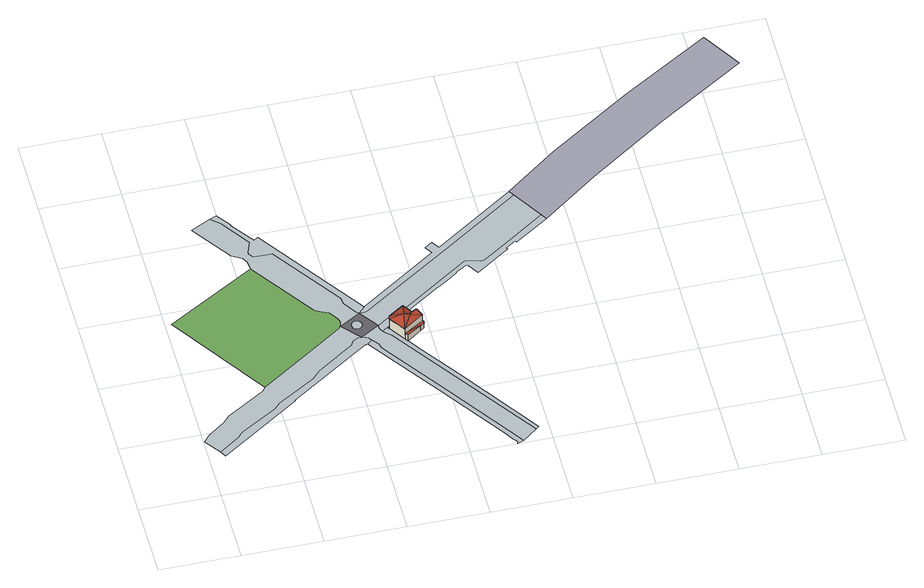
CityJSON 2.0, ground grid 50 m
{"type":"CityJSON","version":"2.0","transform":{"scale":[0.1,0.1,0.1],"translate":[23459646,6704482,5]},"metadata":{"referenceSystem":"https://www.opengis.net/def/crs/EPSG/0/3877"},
"CityObjects":{
"object1":{"type":"GenericCityObject","attributes":{"functionalClass":"\"primary distributor\"","yearOfrehabilitation":1970,"yearOfcompletion":1924,"surfaceMaterial":"\"asphalt surfacing\"","stateOftrafficArea":"\"completed\"","class":"\"1040\"","function":"\"1\"","usage":"\"2\""},"geometry":[{"type":"MultiSurface","lod":"2","boundaries":[[[0,1,2,3,4,5,6,7,8,9,10,11,12,13,14,15,16,17,18,19,20,21,22,23,24,25,26,27,28]]]}]},
"object2":{"type":"GenericCityObject","attributes":{"functionalClass":"\"primary distributor\"","yearOfrehabilitation":1970,"yearOfcompletion":1930,"surfaceMaterial":"\"concrete slab\"","stateOftrafficArea":"\"completed\"","class":"\"1040\"","function":"\"2\"","usage":"\"1\""},"geometry":[{"type":"MultiSurface","lod":"2","boundaries":[[[29,30,31,32,33,34,35,36,37,18,17,16,15,14,13,12,10,9,8,7,6,5,4,3,2,1,0]]]}]},
"object3":{"type":"GenericCityObject","attributes":{"functionalClass":"\"residential precinct\"","yearOfrehabilitation":1980,"yearOfcompletion":1920,"surfaceMaterial":"\"asphalt surfacing\"","stateOftrafficArea":"\"completed\"","class":"\"1040\"","function":"\"1\"","usage":"\"2\""},"geometry":[{"type":"MultiSurface","lod":"2","boundaries":[[[28,38,39,40,41,42,43,44,45,46,47,48,49,50,51,52,53,54,55,56,57,58,59,60,61,62]]]}]},
"object4":{"type":"GenericCityObject","attributes":{"functionalClass":"\"residential precinct\"","yearOfrehabilitation":1970,"yearOfcompletion":1930,"surfaceMaterial":"\"concrete slab\"","stateOftrafficArea":"\"completed\"","class":"\"1040\"","function":"\"2\"","usage":"\"1\""},"geometry":[{"type":"MultiSurface","lod":"2","boundaries":[[[61,60,59,58,57,56,55,54,53,52,51,50,63,64,65,66,67,68,62]]]}]},
"object5":{"type":"GenericCityObject","attributes":{"functionalClass":"\"other\"","yearOfrehabilitation":1980,"yearOfcompletion":1950,"surfaceMaterial":"\"natural stone paving\"","class":"\"1300\"","function":"\"1300\""},"geometry":[{"type":"MultiSurface","lod":"2","boundaries":[[[69,70,71,72,73,74,75,76,77,78,79,80]]]}]},
"object6":{"type":"GenericCityObject","attributes":{"functionalClass":"\"slow street\"","yearOfrehabilitation":1990,"yearOfcompletion":1930,"surfaceMaterial":"\"concrete slab\"","stateOftrafficArea":"\"completed\"","class":"\"1040\"","function":"\"2\"","usage":"\"1\""},"geometry":[{"type":"MultiSurface","lod":"2","boundaries":[[[31,81,82,83,84,85,86,87,88,89,90,32]]]}]},
"object7":{"type":"GenericCityObject","attributes":{"functionalClass":"\"slow street\"","yearOfrehabilitation":1970,"yearOfcompletion":1924,"surfaceMaterial":"\"asphalt surfacing\"","stateOftrafficArea":"\"\"","class":"\"1040\"","function":"\"1\"","usage":"\"2\""},"geometry":[{"type":"MultiSurface","lod":"2","boundaries":[[[0,29,30,31,81,82,83,84,91,92,93,94,95,96,97,98,99]]]}]},
"building1":{"type":"Building","attributes":{"height":25,"permanentBuildingcode":"p1234-1234","classificationOfbuildings":"0120 pienkerrostalot","totalArea":666.6,"netfloorArea":333.3,"floorArea":233.1,"numberOffloors":2,"numberOfapartments":13,"surrogate":"ID-123-666","changeDate":"2013-01-13","volume":6000,"bearingStructures":"betoni","stateOfbuilding":"valmis","lowestAltitude":66,"facadeMaterial":"metallilevy"},"address":[{"country":"Finland","locality":"3dKunta","thoroughfareNumber":"2019a","thoroughfareName":"Projektikatu","postcode":"06660"}],"geometry":[{"type":"MultiSurface","lod":"3","boundaries":[[[100,101,102,103,104,105,106]],[[107,108,101,100]],[[109,110,108,107]],[[111,112,110,109]],[[113,114,115,111]],[[116,117,118,114,113]],[[119,120,117,116]],[[121,122,123,124,119]],[[125,126,127,122,121]],[[128,129,130,126,125]],[[131,132,129,128]],[[106,105,132,131]],[[133,115,134,135,136]],[[137,104,120,138]],[[139,140,141]],[[139,141,142]],[[142,143,139]],[[139,143,144]],[[143,145,144]],[[146,147,148]],[[149,148,147]],[[146,148,150]],[[151,140,152]],[[151,141,140]],[[139,153,140]],[[153,154,140]],[[154,152,140]]],"semantics":{"surfaces":[{"type":"WallSurface"},{"type":"RoofSurface"}],"values":[0,0,0,0,0,0,0,0,0,0,0,0,0,0,1,1,1,1,1,1,1,1,1,1,1,1,1]}}]},
"object8":{"type":"GenericCityObject","attributes":{"functionalClass":"\"slow street\"","yearOfrehabilitation":1970,"yearOfcompletion":1924,"surfaceMaterial":"\"concrete slab\"","stateOftrafficArea":"\"completed\"","class":"\"1040\"","function":"\"2\"","usage":"\"1\""},"geometry":[{"type":"MultiSurface","lod":"2","boundaries":[[[155,156,100,157,158,159,160,161,91,92,93,94,162]]]}]},
"object9":{"type":"GenericCityObject","attributes":{"functionalClass":"\"slow street\"","yearOfrehabilitation":1970,"yearOfcompletion":1924,"surfaceMaterial":"\"concrete slab\"","stateOftrafficArea":"\"completed\"","class":"\"1040\"","function":"\"2\"","usage":"\"1\""},"geometry":[{"type":"MultiSurface","lod":"2","boundaries":[[[163,164,165,166,167,168,169,170,171,172,173,62,68]]]}]},
"object10":{"type":"GenericCityObject","attributes":{"functionalClass":"\"slow street\"","yearOfrehabilitation":1970,"yearOfcompletion":1924,"surfaceMaterial":"\"asphalt surfacing\"","stateOftrafficArea":"\"completed\"","class":"\"1040\"","function":"\"1\"","usage":"\"2\""},"geometry":[{"type":"MultiSurface","lod":"2","boundaries":[[[174,175,176,177,178,179,180,181,182,169,170,171,172,173,62,99]]]}]},
"object11":{"type":"GenericCityObject","attributes":{"functionalClass":"\"slow street\"","yearOfrehabilitation":1970,"yearOfcompletion":1930,"surfaceMaterial":"\"concrete slab\"","stateOftrafficArea":"\"completed\"","class":"\"1040\"","function":"\"2\"","usage":"\"1\""},"geometry":[{"type":"MultiSurface","lod":"2","boundaries":[[[174,175,176,177,178,179,180,182,183,184,185,186,187,188,189,190,191,192,193,194,195,196,197,198,199,109,107,162,94,95,96,97,98,99]]]}]},
"bridge1":{"type":"Bridge","attributes":{"width":32,"maxHeadroom":8,"stateOfBridge":"\"completed\"","yearOfConstruction":1924},"geometry":[{"type":"MultiSurface","lod":"1","boundaries":[[[200,201,202,203,204,205,183,168]]]}]},
"plantcover1":{"type":"PlantCover","attributes":{"yearOfcompletion":1890,"intendedUse":"\"playsite\"","vegetativeGroup":"\"dwarf-shrub\"","mediumDensity":"\"4/m2\"","stateOfvegetativeGroup":"\"completed\"","function":"\"1010\"","usage":"\"1010\""},"geometry":[{"type":"MultiSurface","lod":"1","boundaries":[[[27,26,24,206,45,44,43,42,41,40,39,38,28]]]}]},
"transportsquare1":{"type":"TransportSquare","geometry":[{"type":"MultiSurface","lod":"2","boundaries":[[[0,28,62,99]]],"semantics":{"surfaces":[{"type":"TrafficArea","functionalClass":"local distributor Square","yearOfrehabilitation":"2011","yearOfcompletion":"1995","surfaceMaterial":"asphalt surfacing"}],"values":[0]}}]}
},
"vertices":[
[1099,1048,7],[1084,1049,7],[1067,1045,7],[1052,1038,7],[1043,1030,7],[1034,1020,7],[1023,1001,7],[1017,995,7],[830,867,7],[792,841,7],[740,788,7],[556,676,7],[527,658,7],[504,640,7],[468,604,7],[245,471,7],[227,456,7],[208,432,7],[78,340,7],[6,440,7],[49,490,7],[152,566,7],[194,611,7],[433,760,7],[454,785,7],[730,974,7],[983,1146,7],[994,1159,7],[997,1165,7],
[1118,1043,7],[1134,1035,7],[1150,1014,7],[1119,990,7],[1110,984,7],[1107,989,7],[597,643,7],[600,639,7],[99,302,7],
[1002,1179,7],[1006,1196,7],[1004,1213,7],[998,1229,7],[962,1282,7],[920,1302,7],[882,1323,7],[595,1739,7],[590,1794,7],[570,1831,7],[508,1865,7],[331,2119,7],[455,2181,7],[508,2135,7],[637,1947,7],[609,1869,7],[611,1852,7],[632,1829,7],[730,1826,7],[745,1825,7],[1052,1382,7],[1055,1339,7],[1107,1263,7],[1117,1252,7],[1129,1245,7],
[499,2202,7],[563,2110,7],[560,2108,7],[669,1957,7],[693,1974,7],[1168,1283,7],
[1114,1172,10],[1124,1158,10],[1124,1139,10],[1114,1124,10],[1101,1117,10],[1085,1118,10],[1070,1128,10],[1063,1147,10],[1067,1164,10],[1075,1173,10],[1087,1178,10],[1098,1179,10],
[1181,972,7],[1192,939,7],[1482,519,7],[1824,16,7],[1786,3,7],[1789,10,7],[1789,17,7],[1762,54,7],[1735,96,7],[1440,529,7],
[1917,89,7],[1272,1028,7],[1243,1051,7],[1230,1066,7],[1219,1080,7],[1213,1093,7],[1211,1107,7],[1212,1110,7],[1217,1120,7],
[1273,1079,7],[1273,1079,91],[1273,1078,91],[1341,978,91],[1342,977,91],[1342,977,56],[1342,977,7],[1278,1100,7],[1278,1100,91],[1373,1164,7],[1373,1164,91],[1419,1095,7],[1419,1095,91],[1436,1108,7],[1436,1108,105],[1419,1095,106],[1463,1068,7],[1463,1068,94],[1441,1100,111],[1467,1062,7],[1467,1062,91],[1472,1055,7],[1472,1055,46],[1468,1061,46],[1467,1062,46],[1469,1036,7],[1469,1036,47],[1470,1040,46],[1446,1020,7],[1446,1020,48],[1465,1033,47],[1355,958,7],[1355,958,56],[1419,1095,40],[1400,1082,106],[1396,1080,106],[1396,1080,40],[1342,977,40],[1467,1062,40],[1390,1065,111],[1361,1072,121],[1341,976,91],[1468,1062,91],[1442,1101,111],[1395,1080,105],[1437,1109,105],[1468,1063,46],[1341,977,56],[1470,1035,47],[1354,957,56],[1473,1055,46],[1272,1078,91],[1277,1100,91],[1424,1089,91],[1373,1165,91],
[1267,1083,7],[1268,1079,7],[1373,931,7],[1397,896,7],[1409,878,7],[1585,627,7],[1939,107,7],[1267,1092,7],
[1659,1619,7],[1628,1664,7],[1675,1696,7],[1708,1648,7],[1781,1697,7],[2213,1990,7],[2232,1957,7],[1735,1621,7],[1194,1255,7],[1168,1241,7],[1157,1239,7],
[1271,1159,7],[1293,1167,7],[1321,1166,7],[1823,1506,7],[1843,1509,7],[1923,1483,7],[1941,1488,7],[2105,1600,7],[2352,1766,7],
[2374,1730,7],[2159,1584,7],[2152,1595,7],[2090,1552,7],[2096,1542,7],[1885,1399,7],[1834,1475,7],[1832,1474,7],[1811,1462,7],[1765,1436,7],[1754,1421,7],[1711,1392,7],[1677,1368,7],[1632,1338,7],[1630,1341,7],[1525,1269,7],[1453,1220,7],
[2531,2204,50],[3044,2551,50],[3611,2934,7],[3763,2685,7],[3198,2289,50],[2716,1954,50],
[42,1410,7]
]}
